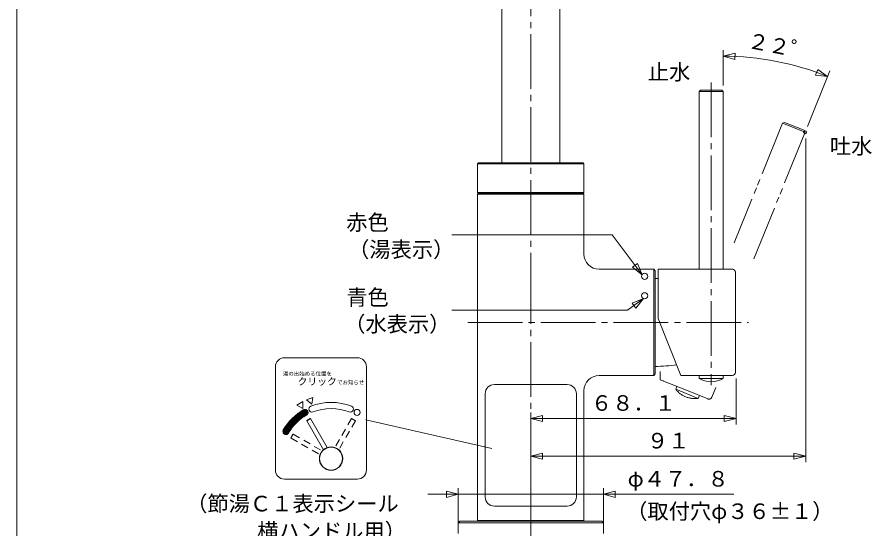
# Model space of a CAD drawing. Units: millimetres, scale not verified. Extents: x -373 to 395, y -278 to 275.
# Drawn here: x -373 to -95.3, y -109.8 to 58.5 of the extents above; entities that cross this region are included whole.
import ezdxf
from ezdxf.enums import TextEntityAlignment as Align

# ---------------------------------------------------------------- set-up
doc = ezdxf.new("R2010")
doc.units = ezdxf.units.MM
doc.header["$LTSCALE"] = 2
doc.header["$PDMODE"] = 32
doc.header["$PDSIZE"] = 1
for name, pattern in [('USER1', [2, 1.2, -0.8]), ('USER2', [12, 9, -1, 1, -1]), ('USER4', [13.5, 9, -1, 1, -0.5, 1, -1])]:
    doc.linetypes.add(name, pattern=pattern)
for name, color, linetype, lineweight in [('0-1_1', 7, 'Continuous', 18), ('0-2_2', 7, 'Continuous', 18), ('0-3_3', 7, 'Continuous', 18), ('0-4_4', 7, 'Continuous', 18)]:
    doc.layers.add(name, color=color, linetype=linetype, lineweight=lineweight)
doc.styles.add('ＭＳ ゴシック', font='')
doc.styles.get('ＭＳ ゴシック').set_extended_font_data('MS Gothic')

# ---------------------------------------------------------------- blocks, each defined once
blk = doc.blocks.new('D1')
at = {"layer": '0-3_3'}
for p, q in [((-140.364, 35.935), (-140.364, 47.58)), ((-140.364, 45.58), (-136.48, 46.533)), ((-140.364, 45.58), (-136.523, 44.463)), ((-136.523, 44.463), (-136.48, 46.533)), ((-112.674, 22.388), (-105.254, 40.755)), ((-109.247, 41.24), (-109.983, 39.304)), ((-106.003, 38.9), (-109.983, 39.304)), ((-106.003, 38.9), (-109.247, 41.24))]:
    blk.add_line(p, q, dxfattribs=at)
blk.add_arc((-140.364, -46.147), 91.727, 68, 90, dxfattribs=at)
at = {"layer": '0-3_3', "style": 'ＭＳ ゴシック'}
blk.add_text('２２゜', height=5.132, rotation=349, dxfattribs=at).set_placement((-132.978, 46.879), align=Align.BOTTOM_LEFT)
blk = doc.blocks.new('D2')
at = {"layer": '0-3_3'}
for p, q in [((-227.664, -109.565), (-227.664, -96.68)), ((-179.864, -109.565), (-179.864, -96.68)), ((-136.864, -98.68), (-237.664, -98.68)), ((-227.664, -98.68), (-231.528, -97.645)), ((-231.528, -97.645), (-231.528, -99.715)), ((-227.664, -98.68), (-231.528, -99.715)), ((-179.864, -98.68), (-176.001, -97.645)), ((-179.864, -98.68), (-176.001, -99.715)), ((-176.001, -99.715), (-176.001, -97.645))]:
    blk.add_line(p, q, dxfattribs=at)
at = {"layer": '0-3_3', "style": 'ＭＳ ゴシック'}
blk.add_text('φ４７．８', height=5.132, dxfattribs=at).set_placement((-171.864, -97.68), align=Align.BOTTOM_LEFT)
blk = doc.blocks.new('D8')
at = {"layer": '0-3_3'}
for p, q in [((-136.164, -60.565), (-136.164, -75.727)), ((-203.764, -92.475), (-203.764, -71.727)), ((-203.764, -73.727), (-199.901, -72.692)), ((-203.764, -73.727), (-199.901, -74.763)), ((-199.901, -74.763), (-199.901, -72.692)), ((-140.028, -72.692), (-140.028, -74.763)), ((-136.164, -73.727), (-140.028, -74.763))]:
    blk.add_line(p, q, dxfattribs=at)
blk.add_lwpolyline([(-203.764, -73.727), (-136.164, -73.727), (-140.028, -72.692)], dxfattribs=at)
blk = doc.blocks.new('D9')
at = {"layer": '0-3_3'}
for p, q in [((-113.224, 18.534), (-113.224, -88.128)), ((-203.764, -96.47), (-203.764, -84.128)), ((-203.764, -86.128), (-199.901, -85.093)), ((-199.901, -87.163), (-199.901, -85.093)), ((-117.087, -85.093), (-117.087, -87.163)), ((-203.764, -86.128), (-199.901, -87.163)), ((-113.224, -86.128), (-117.087, -87.163))]:
    blk.add_line(p, q, dxfattribs=at)
blk.add_lwpolyline([(-203.764, -86.128), (-113.224, -86.128), (-117.087, -85.093)], dxfattribs=at)

msp = doc.modelspace()

# ---------------------------------------------------------------- linework, layer by layer
at = {"layer": '0-1_1'}
msp.add_lwpolyline([(-373.022, 275.029), (-373.022, -277.972), (394.982, -277.972), (394.982, 275.029)], dxfattribs=at)
at = {"layer": '0-2_2', "linetype": 'USER2'}
for p, q in [((-203.764, 172.811), (-203.764, -24.565)), ((-144.364, 36.921), (-144.364, -62.723)), ((-203.764, -24.565), (-203.764, -180.666)), ((-224.482, -42.065), (-132.115, -42.065))]:
    msp.add_line(p, q, dxfattribs=at)
at = {"layer": '0-2_2'}
for p, q in [((-213.289, 157.935), (-213.289, 10.435)), ((-194.239, 157.935), (-194.239, 10.435)), ((-148.364, 33.935), (-147.864, 34.435)), ((-148.364, 33.935), (-148.364, -24.565)), ((-140.364, 33.935), (-148.364, 33.935)), ((-147.864, 34.435), (-140.864, 34.435)), ((-140.864, 34.435), (-140.364, 33.935)), ((-140.364, -24.565), (-140.364, 33.935)), ((-221.264, 10.135), (-220.964, 10.435)), ((-221.264, 10.135), (-221.264, 0.735)), ((-186.264, 10.135), (-221.264, 10.135)), ((-220.964, 10.435), (-186.564, 10.435)), ((-186.264, 10.135), (-186.564, 10.435)), ((-186.264, 10.135), (-186.264, 0.735)), ((-220.964, 0.435), (-221.264, 0.735)), ((-186.264, 0.735), (-221.264, 0.735)), ((-221.264, 0.135), (-220.964, 0.435)), ((-221.264, 0.135), (-221.264, -107.265)), ((-186.264, 0.135), (-221.264, 0.135)), ((-220.964, 0.435), (-186.564, 0.435)), ((-186.264, 0.735), (-186.564, 0.435)), ((-186.264, 0.135), (-186.564, 0.435)), ((-186.264, -19.565), (-186.264, 0.135)), ((-163.264, -24.565), (-181.264, -24.565)), ((-163.264, -24.565), (-162.764, -25.065)), ((-163.264, -24.565), (-163.264, -59.565)), ((-161.864, -24.565), (-137.364, -24.565)), ((-161.864, -40.828), (-161.864, -24.565)), ((-137.164, -24.565), (-160.164, -24.565)), ((-162.764, -25.065), (-162.764, -59.065)), ((-136.364, -58.565), (-136.364, -25.565)), ((-154.294, -59.565), (-161.864, -40.828)), ((-181.264, -59.565), (-163.264, -59.565)), ((-162.764, -59.065), (-163.264, -59.565)), ((-154.294, -59.565), (-147.364, -59.565)), ((-153.619, -59.565), (-137.364, -59.565)), ((-148.364, -60.565), (-148.364, -59.565)), ((-147.364, -59.565), (-148.364, -59.565)), ((-148.364, -60.565), (-148.364, -59.565)), ((-140.364, -60.565), (-148.364, -60.565)), ((-141.364, -59.565), (-137.364, -59.565)), ((-140.364, -60.565), (-140.364, -59.565)), ((-140.364, -60.565), (-140.364, -59.565)), ((-186.264, -107.265), (-186.264, -64.565)), ((-227.164, -107.565), (-227.664, -108.065)), ((-227.664, -111.565), (-227.664, -108.065)), ((-227.664, -108.065), (-179.864, -108.065)), ((-227.164, -107.565), (-180.364, -107.565)), ((-220.964, -107.565), (-221.264, -107.265)), ((-186.264, -107.265), (-221.264, -107.265)), ((-186.564, -107.565), (-186.264, -107.265)), ((-180.364, -107.565), (-179.864, -108.065)), ((-179.864, -111.565), (-179.864, -108.065))]:
    msp.add_line(p, q, dxfattribs=at)
at = {"layer": '0-2_2', "linetype": 'USER4'}
for p, q in [((-120.841, 23.531), (-136.759, -15.867)), ((-120.19, 23.807), (-120.841, 23.531)), ((-113.424, 20.534), (-120.841, 23.531)), ((-120.19, 23.807), (-113.7, 21.185)), ((-113.424, 20.534), (-130.761, -22.377)), ((-113.424, 20.534), (-113.7, 21.185)), ((-161.164, -58.231), (-161.164, -60.94)), ((-156.041, -64.088), (-155.667, -63.161)), ((-144.166, -66.729), (-142.852, -63.478)), ((-148.624, -67.085), (-156.041, -64.088)), ((-148.624, -67.085), (-148.249, -66.158))]:
    msp.add_line(p, q, dxfattribs=at)
msp.add_lwpolyline([(-161.164, -60.94), (-151.958, -64.659), (-145.468, -67.281)], dxfattribs=at)
at = {"layer": '0-2_2'}
for centre, radius, start, end in [((-181.264, -19.565), 5, 180, 270), ((-137.364, -25.565), 1, 0, 90), ((-163.023, -83.566), 56, 88.81462, 89.73553), ((-163.023, -0.564), 56, 270.26447, 277.51299), ((-181.264, -64.565), 5, 90, 180), ((-144.364, -53.637), 8, 240, 300), ((-144.364, -53.637), 8, 240, 300), ((-137.364, -58.565), 1, 270, 0)]:
    msp.add_arc(centre, radius, start, end, dxfattribs=at)
at = {"layer": '0-2_2', "linetype": 'USER4'}
for centre, radius, start, end in [((-159.164, -59.591), 2, 237.90648, 248), ((-149.737, -59.163), 8, 218, 248), ((-149.737, -59.163), 8, 248, 278), ((-145.093, -66.354), 1, 248, 338)]:
    msp.add_arc(centre, radius, start, end, dxfattribs=at)
at = {"layer": '0-3_3'}
for points in [[(-167.104, -26.367), (-176.955, -13.206), (-229.717, -13.206)], [(-166.689, -34.221), (-171.868, -38.082), (-229.788, -38.082)]]:
    msp.add_lwpolyline(points, dxfattribs=at)
for points in [[(-169.419, -23.274), (-170.248, -23.894), (-167.104, -26.367), (-168.591, -22.653)], [(-169.786, -36.53), (-169.168, -37.36), (-166.689, -34.221), (-170.405, -35.7)]]:
    msp.add_lwpolyline(points, close=True, dxfattribs=at)
for centre in [(-166.264, -26.91), (-166.264, -33.315)]:
    msp.add_circle(centre, 1, dxfattribs=at)
msp.add_point((-113.424, 20.534), dxfattribs=at)
at = {"layer": '0-4_4'}
for p, q in [((-284.882, -53.7), (-260.882, -53.7)), ((-287.882, -56.7), (-287.882, -90.7)), ((-257.882, -56.7), (-257.882, -90.7)), ((-215.764, -62.565), (-191.764, -62.565)), ((-218.764, -65.565), (-218.764, -99.565)), ((-188.764, -65.565), (-188.764, -99.565)), ((-278.869, -68.154), (-280.838, -69.291)), ((-278.869, -70.428), (-280.838, -69.291)), ((-278.869, -70.428), (-278.869, -68.154)), ((-275.527, -66.814), (-277.663, -67.592)), ((-275.922, -69.053), (-277.663, -67.592)), ((-275.922, -69.053), (-275.527, -66.814)), ((-278.088, -70.727), (-285.4, -78.039)), ((-278.236, -70.734), (-285.394, -77.891)), ((-277.959, -70.74), (-285.388, -78.168)), ((-277.844, -70.766), (-285.362, -78.283)), ((-278.415, -70.772), (-285.356, -77.712)), ((-277.739, -70.802), (-285.325, -78.388)), ((-277.643, -70.848), (-285.28, -78.484)), ((-285.23, -77.444), (-278.683, -70.897)), ((-277.555, -70.901), (-285.226, -78.572)), ((-277.475, -70.962), (-285.165, -78.652)), ((-277.402, -71.031), (-285.097, -78.726)), ((-277.336, -71.106), (-285.021, -78.792)), ((-285.019, -77.093), (-279.034, -71.108)), ((-277.277, -71.188), (-284.939, -78.851)), ((-277.225, -71.279), (-284.849, -78.902)), ((-284.778, -76.71), (-279.417, -71.349)), ((-284.493, -76.283), (-279.844, -71.634)), ((-284.14, -75.789), (-280.339, -71.988)), ((-279.143, -73.591), (-280.571, -72.162)), ((-279.061, -73.531), (-280.49, -72.101)), ((-278.979, -73.471), (-280.41, -72.041)), ((-278.896, -73.412), (-280.329, -71.98)), ((-278.814, -73.354), (-280.247, -71.92)), ((-278.73, -73.296), (-280.165, -71.861)), ((-278.646, -73.238), (-280.083, -71.802)), ((-278.562, -73.181), (-280, -71.743)), ((-278.477, -73.124), (-279.917, -71.685)), ((-278.392, -73.068), (-279.833, -71.627)), ((-278.306, -73.013), (-279.749, -71.57)), ((-278.22, -72.957), (-279.665, -71.513)), ((-277.149, -71.485), (-279.626, -73.962)), ((-278.134, -72.902), (-279.58, -71.456)), ((-278.046, -72.848), (-279.495, -71.4)), ((-277.959, -72.794), (-279.409, -71.344)), ((-277.871, -72.741), (-279.323, -71.289)), ((-277.782, -72.688), (-279.237, -71.234)), ((-277.693, -72.636), (-279.15, -71.179)), ((-277.604, -72.584), (-279.063, -71.125)), ((-277.127, -71.604), (-279.033, -73.51)), ((-277.519, -72.527), (-278.975, -71.071)), ((-277.442, -72.462), (-278.887, -71.018)), ((-277.372, -72.391), (-278.798, -70.965)), ((-277.309, -72.313), (-278.709, -70.913)), ((-277.254, -72.227), (-278.62, -70.861)), ((-277.12, -71.738), (-278.563, -73.181)), ((-278.526, -70.813), (-277.206, -72.133)), ((-278.423, -70.774), (-277.167, -72.031)), ((-278.311, -70.745), (-277.138, -71.918)), ((-278.186, -70.729), (-277.122, -71.793)), ((-277.134, -71.894), (-278.157, -72.917)), ((-278.044, -70.73), (-277.122, -71.651)), ((-277.875, -70.757), (-277.15, -71.482)), ((-277.187, -72.089), (-277.792, -72.694)), ((-277.643, -70.848), (-277.24, -71.25)), ((-283.656, -75.163), (-280.964, -72.472)), ((-282.042, -76.348), (-283.462, -74.928)), ((-281.978, -76.271), (-283.397, -74.851)), ((-281.913, -76.194), (-283.332, -74.775)), ((-281.848, -76.117), (-283.267, -74.699)), ((-281.783, -76.041), (-283.201, -74.623)), ((-281.718, -75.965), (-283.135, -74.548)), ((-281.651, -75.89), (-283.068, -74.473)), ((-281.585, -75.815), (-283.001, -74.399)), ((-281.518, -75.741), (-282.934, -74.325)), ((-281.451, -75.667), (-282.866, -74.251)), ((-281.383, -75.593), (-282.798, -74.178)), ((-281.314, -75.52), (-282.729, -74.105)), ((-281.246, -75.447), (-282.66, -74.033)), ((-281.176, -75.375), (-282.591, -73.961)), ((-281.107, -75.303), (-282.521, -73.889)), ((-281.037, -75.232), (-282.451, -73.818)), ((-280.966, -75.161), (-282.381, -73.747)), ((-280.895, -75.09), (-282.31, -73.676)), ((-280.824, -75.02), (-282.238, -73.606)), ((-280.752, -74.951), (-282.167, -73.536)), ((-280.68, -74.882), (-282.095, -73.467)), ((-280.607, -74.813), (-282.022, -73.398)), ((-280.534, -74.745), (-281.949, -73.329)), ((-280.461, -74.677), (-281.876, -73.261)), ((-280.387, -74.609), (-281.802, -73.193)), ((-280.312, -74.542), (-281.728, -73.126)), ((-280.237, -74.476), (-281.654, -73.059)), ((-280.162, -74.41), (-281.579, -72.992)), ((-280.086, -74.344), (-281.504, -72.926)), ((-280.01, -74.279), (-281.428, -72.86)), ((-279.933, -74.214), (-281.352, -72.795)), ((-279.856, -74.15), (-281.276, -72.73)), ((-279.779, -74.086), (-281.199, -72.665)), ((-279.701, -74.022), (-281.122, -72.601)), ((-279.622, -73.959), (-281.044, -72.537)), ((-279.544, -73.897), (-280.967, -72.474)), ((-279.464, -73.835), (-280.888, -72.411)), ((-279.384, -73.773), (-280.809, -72.348)), ((-279.304, -73.712), (-280.73, -72.286)), ((-279.224, -73.651), (-280.651, -72.224)), ((-277.572, -74.486), (-272.072, -84.012)), ((-277.538, -74.361), (-276.425, -73.718)), ((-276.425, -73.718), (-276.299, -73.752)), ((-276.299, -73.752), (-270.8, -83.278)), ((-216.642, -83.643), (-258.125, -74.117)), ((-285.353, -77.704), (-284.096, -78.96)), ((-285.314, -77.601), (-283.994, -78.921)), ((-283.9, -78.874), (-285.266, -77.508)), ((-283.814, -78.818), (-285.214, -77.418)), ((-283.736, -78.755), (-285.162, -77.329)), ((-283.665, -78.685), (-285.109, -77.241)), ((-283.6, -78.608), (-285.056, -77.152)), ((-283.543, -78.523), (-285.002, -77.065)), ((-283.492, -78.434), (-284.948, -76.977)), ((-283.439, -78.345), (-284.894, -76.891)), ((-283.386, -78.256), (-284.839, -76.804)), ((-283.333, -78.168), (-284.783, -76.718)), ((-283.279, -78.081), (-284.727, -76.632)), ((-283.225, -77.994), (-284.671, -76.547)), ((-282.165, -76.501), (-284.642, -78.978)), ((-283.17, -77.907), (-284.615, -76.462)), ((-283.115, -77.821), (-284.558, -76.378)), ((-282.617, -77.095), (-284.523, -79)), ((-283.059, -77.735), (-284.5, -76.294)), ((-283.003, -77.65), (-284.442, -76.21)), ((-282.946, -77.565), (-284.389, -79.008)), ((-282.946, -77.565), (-284.384, -76.127)), ((-282.889, -77.481), (-284.325, -76.044)), ((-282.831, -77.397), (-284.266, -75.962)), ((-282.773, -77.314), (-284.207, -75.88)), ((-282.715, -77.231), (-284.147, -75.799)), ((-282.656, -77.148), (-284.087, -75.717)), ((-282.596, -77.066), (-284.026, -75.637)), ((-282.537, -76.985), (-283.965, -75.556)), ((-282.476, -76.904), (-283.903, -75.476)), ((-282.416, -76.823), (-283.842, -75.397)), ((-282.354, -76.743), (-283.779, -75.318)), ((-282.293, -76.663), (-283.717, -75.239)), ((-282.231, -76.584), (-283.654, -75.161)), ((-282.168, -76.505), (-283.59, -75.083)), ((-282.105, -76.426), (-283.526, -75.005)), ((-285.398, -77.941), (-284.334, -79.006)), ((-285.398, -78.084), (-284.476, -79.005)), ((-285.382, -77.816), (-284.209, -78.989)), ((-285.37, -78.253), (-284.645, -78.977)), ((-285.279, -78.484), (-284.877, -78.887)), ((-283.21, -77.97), (-284.233, -78.994)), ((-283.433, -78.335), (-284.038, -78.94)), ((-284.882, -93.7), (-260.882, -93.7)), ((-215.764, -102.565), (-191.764, -102.565))]:
    msp.add_line(p, q, dxfattribs=at)
at = {"layer": '0-4_4', "linetype": 'USER1'}
for p, q in [((-262.78, -73.752), (-268.279, -83.278)), ((-261.507, -74.486), (-267.007, -84.012)), ((-262.654, -73.718), (-262.78, -73.752)), ((-262.78, -73.752), (-261.507, -74.486)), ((-262.654, -73.718), (-261.541, -74.361)), ((-261.541, -74.361), (-261.507, -74.486)), ((-282.751, -80.044), (-282.108, -78.931)), ((-282.751, -80.044), (-282.717, -80.17)), ((-282.717, -80.17), (-281.982, -78.897)), ((-282.717, -80.17), (-273.191, -85.669)), ((-282.108, -78.931), (-281.982, -78.897)), ((-281.982, -78.897), (-272.457, -84.397))]:
    msp.add_line(p, q, dxfattribs=at)
at = {"layer": '0-4_4'}
for points in [[(-277.183, -71.377), (-280.966, -75.161), (-284.75, -78.945)], [(-277.538, -74.361), (-277.572, -74.486), (-276.299, -73.752)]]:
    msp.add_lwpolyline(points, dxfattribs=at)
for centre, radius in [((-260.96, -71.727), 1), ((-269.539, -86.929), 3.857), ((-269.539, -86.929), 3.765)]:
    msp.add_circle(centre, radius, dxfattribs=at)
for centre, radius, start, end in [((-284.882, -56.7), 3, 90, 180), ((-260.882, -56.7), 3, 0, 90), ((-215.764, -65.565), 3, 90, 180), ((-191.764, -65.565), 3, 0, 90), ((-269.539, -86.588), 18.16, 68.34082, 111.65918), ((-269.539, -86.588), 18.16, 120, 150), ((-278.119, -71.727), 1, 300, 120), ((-275.873, -70.639), 1, 111.65918, 291.65918), ((-269.539, -86.588), 16.16, 68.34082, 111.65918), ((-263.206, -70.639), 1, 248.34082, 68.34082), ((-270.844, -86.576), 16.16, 120, 150), ((-284.4, -78.008), 1, 150, 330), ((-284.882, -90.7), 3, 180, 270), ((-260.882, -90.7), 3, 270, 0), ((-215.764, -99.565), 3, 180, 270), ((-191.764, -99.565), 3, 270, 0)]:
    msp.add_arc(centre, radius, start, end, dxfattribs=at)

# ---------------------------------------------------------------- block references
at = {"layer": '0-3_3'}
for name in ['D1', 'D9', 'D8', 'D2']:
    msp.add_blockref(name, (0, 0), dxfattribs=at)

# ---------------------------------------------------------------- texts
at = {"layer": '0-3_3', "style": 'ＭＳ ゴシック'}
for s, p in [('止水', (-165.23, 36.259)), ('吐水', (-105.254, 11.853)), ('赤色', (-264.559, -13.261)), ('（湯表示）', (-263.937, -22.175)), ('青色', (-264.538, -37.941)), ('（水表示）', (-265.233, -46.725)), ('６８．１', (-183.964, -72.727)), ('９１', (-165.494, -85.128)), ('（取付穴φ３６±１）', (-172.356, -108.375))]:
    msp.add_text(s, height=5.132, dxfattribs=at).set_placement(p, align=Align.BOTTOM_LEFT)
at = {"layer": '0-4_4', "style": 'ＭＳ ゴシック'}
for s, height, p in [('湯の出始める位置を', 1.283, (-285.418, -60.017)), ('クリック', 2.309, (-280.562, -63.392)), ('でお知らせ', 1.283, (-267.565, -62.861)), ('（節湯Ｃ１表示シール', 5.132, (-317.26, -105.858)), ('横ハンドル用）', 5.132, (-293.863, -114.901))]:
    msp.add_text(s, height=height, dxfattribs=at).set_placement(p, align=Align.BOTTOM_LEFT)

doc.saveas('drawing.dxf')
